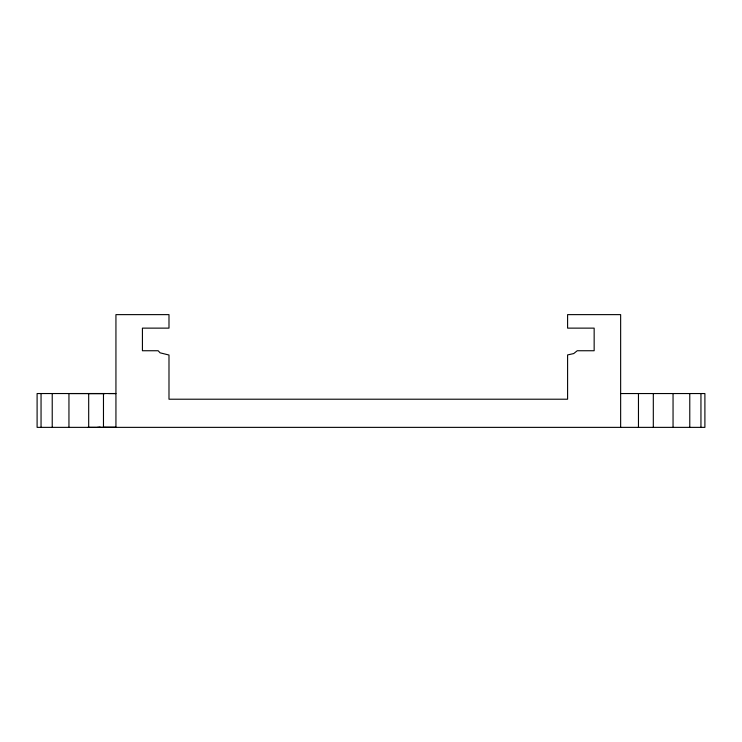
<?xml version="1.0" encoding="UTF-8"?>
<svg xmlns="http://www.w3.org/2000/svg" width="742" height="742" viewBox="0 0 742 742"><rect width="100%" height="100%" fill="white"/><g stroke="black" fill="none" stroke-linecap="round" stroke-linejoin="round"><path stroke-width="1.11" d="M98.983 427.373L105.012 427.364M620.646 393.548L704.9 393.548L704.9 427.373L37.1 427.364L37.1 393.538L115.938 393.548L108.62 393.538M70.425 393.538L105.012 393.548L88.688 393.538L88.688 427.364M620.646 427.373L620.646 314.627L567.593 314.627L567.593 328.131L594.157 328.131L594.157 350.743L577.23 350.743L573.724 353.572L567.593 354.926L567.593 399.215L168.99 399.215L168.99 355.028L160.087 352.83L158.148 350.743L142.427 350.743L142.427 328.131L168.99 328.131L168.99 314.627L115.938 314.627L115.938 427.373L103.472 427.364L103.472 393.548M87.955 427.364L100.458 427.373L97.554 427.364M104.947 427.364L115.938 427.373M700.949 393.548L700.949 427.373M689.772 393.548L689.772 427.373M673.05 393.548L673.05 427.373M653.312 393.548L653.312 427.373M638.463 393.548L638.463 427.373M68.95 393.538L68.95 427.364M52.228 393.538L52.228 427.364M41.051 393.538L41.051 427.364"/></g></svg>
